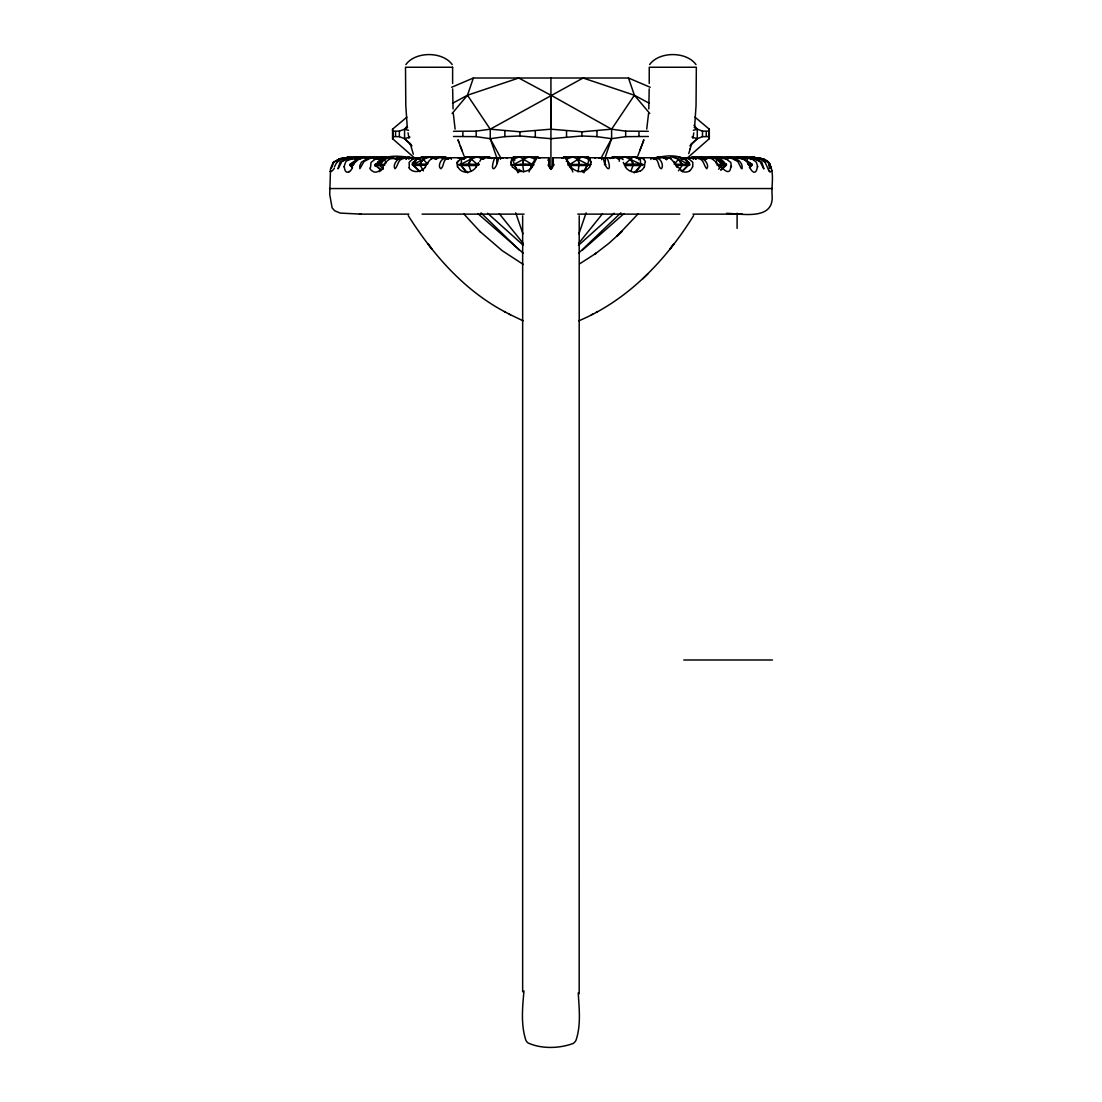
<?xml version="1.0" encoding="UTF-8"?>
<svg xmlns="http://www.w3.org/2000/svg" width="1102" height="1102" viewBox="0 0 1102 1102"><rect width="100%" height="100%" fill="white"/><g stroke="black" fill="none" stroke-linecap="round" stroke-linejoin="round"><path stroke-width="1.5" d="M452.619 67.25L452.633 83.504M548.837 158.605L549.099 166.223L550.339 168.634L552.474 167.339L552.997 161.512L552.984 163.371M553.011 158.798L553.011 161.112L553.011 157.793L566.91 157.834M548.851 161.388L548.851 157.806L535.021 157.765L534.622 158.716M548.851 159.005L548.851 157.738M550.931 169.501L550.931 78.008M553.011 160.41L552.997 161.663M553.011 160.341L553.011 159.005M649.23 83.504L649.243 67.25L696.34 67.25L696.051 105.572L694.591 127.391M726.59 213.306C742.679 213.857 774.224 220.593 772.116 195.247C771.028 183.511 776.703 165.135 763.493 159.129A22.04 22.04 0 0 0 761.578 158.605L759.319 158.192A36.834 36.834 0 0 0 757.294 157.958L753.52 157.765L753.369 158.729M649.202 88.835L648.789 108.933M588.013 158.729L588.013 157.765L589.46 158.509M361.125 214.132L340.256 213.085L334.65 210.771L332.115 207.865L329.705 194.393L330.545 168.758M552.805 165.755L552.997 162.545M489.88 158.054L491.671 158.178M552.956 163.785L552.887 164.983L552.97 163.261M344.017 166.898L345.56 162.228A9.064 8.747 58.5 0 1 347.943 160.148L348.191 160.093M566.772 159.349L566.827 157.765M678.474 170.838L682.152 165.52L678.625 159.294L678.763 156.828L685.086 159.294L689.659 163.192M638.416 158.729L639.05 157.834M591.016 162.683L589.708 166.898M619.131 157.834L618.649 158.729M648.555 113.465L646.736 129.099M510.846 162.228L511.741 159.294M447.357 158.702L447.426 157.738L450.525 158.178M466.008 172.174L461.091 165.52L461.518 159.294L465.099 156.828L489.081 156.828L491.478 158.468L489.081 156.828M534.566 159.143L534.236 162.228M666.71 157.834L665.883 158.729M741.467 168.634L737.803 161.512L732.307 158.605A29.244 25.332 -89.9 0 0 729.152 158.027L728.601 157.958A63.544 55.031 -89.5 0 0 726.411 157.793L718.435 157.765L718.311 158.729M682.854 158.729L682.937 157.765L688.254 158.716M706.41 157.834L705.294 158.729M763.714 168.73L760.008 161.512L753.864 158.605A29.286 28.294 -89.7 0 0 750.338 158.027L749.732 157.958A63.833 61.657 -89 0 0 747.28 157.793L742.514 157.765L742.376 158.729A8.375 8.32 5.8 0 1 742.266 159.349M552.805 165.768C551.909 172.201 547.846 167.077 548.851 161.663M731.439 166.898L730.846 162.683A6.846 6.144 -23.1 0 0 730.557 162.242L726.314 159.143A21.186 17.921 87.4 0 0 725.102 158.66M735.502 157.834L734.331 157.765L734.18 158.729M378.744 158.054L379.556 157.765M331.55 168.083L333.493 162.683M578.123 171.912L579.06 164.157L577.558 156.828M523.739 171.912L522.789 165.52L523.533 159.294L519.745 156.828L512.375 159.294L517.94 172.78M522.789 164.157L531.619 164.157L533.726 164.446L533.726 165.231L510.818 165.135L522.789 164.157L524.304 156.828M692.855 138.177L693.819 132.846M750.572 158.729L750.724 157.765L752.019 157.834M523.987 990.932C522.486 1007.214 520.709 1024.64 525.902 1040.371A9.436 9.436 0 0 0 528.037 1042.96C541.619 1049.09 559.32 1048.581 573.192 1043.456A9.477 9.477 0 0 0 575.96 1040.371C581.14 1025.273 579.142 1008.578 578.233 992.874M530.985 168.716L531.619 164.157L534.911 160.506M330.6 168.482L333.217 162.228L340.27 158.605A29.272 29.272 0 0 1 343.92 158.027L348.328 157.765L348.48 158.729M534.153 162.683L532.321 166.898M456.834 162.228L457.44 166.898M690.114 149.142L691.67 143.453M692.759 166.898L692.814 162.683A6.846 5.634 -44.7 0 0 692.676 162.187L689.246 159.143A21.2 14.367 88.1 0 0 688.268 158.633M688.722 153.577L690.293 148.591M452.082 113.506L467.468 95.227L473.364 78.008L628.484 78.008L650.221 87.265M578.908 233.831L586.112 212.865M604.957 158.041L611.61 138.687L611.61 129.182L634.38 95.227L628.484 78.008M643.857 139.816L642.838 142.681L643.706 140.23M377.27 164.446L377.27 165.231L375.259 165.231L380.879 169.777M553.493 165.231L553.672 164.157L553.783 165.231M414.531 157.985L392.56 138.687L393.304 136.648L392.56 129.182L406.9 117.129M643.086 142.006L637.865 155.781M642.604 143.301L639.711 150.891M334.416 166.898L336.578 162.683M739.401 156.828L751.798 164.157L750.076 164.157L741.164 156.828L751.798 164.157L751.798 165.52L749.332 167.656M687.331 157.985L709.302 138.687L708.545 136.648L709.302 129.182L694.949 117.129M405.867 64.563C415.468 51.257 442.618 51.257 452.219 64.563M649.629 64.563C659.23 51.257 686.381 51.257 695.982 64.563M751.798 164.157L750.076 165.52L749.112 164.446L751.798 165.52L750.82 165.231M478.488 162.586L476.229 166.898M529.029 171.912L531.619 165.52M583.922 172.78L589.487 159.294L587.697 156.828L564.527 156.828L561.965 158.054M715.804 162.944L717.347 159.294L715.57 156.828L692.4 156.828L689.838 158.054M630.895 171.333L633.416 164.157L628.994 156.828M470.953 171.333L468.433 164.157L472.854 156.828M461.518 159.294L468.612 156.828L477.111 164.157L477.111 165.52L461.091 165.52L458.28 164.542L468.433 164.157L470.65 159.294L477.097 156.828L483.558 159.294L485.583 156.828L489.825 158.302M644.408 166.898L645.028 162.283M763.906 168.689L761.757 162.228L754.953 158.605A29.286 28.28 89.9 0 0 751.412 158.027L747.748 157.765A9.174 8.954 87.6 0 1 747.555 159.363M351.8 166.898L354.582 162.228M600.948 158.233L611.61 138.687L625.66 136.648L648.348 136.483M427.714 162.683L425.248 166.898M379.722 161.732L381.154 159.294C392.243 153.812 404.861 157.104 416.225 158.178M419.697 171.664L413.884 165.52L413.884 164.157L416.776 159.294L421.901 156.828L445.056 156.828L448.9 158.674M427.962 162.228L430.799 159.143M382.78 166.898L385.314 162.683M338.259 168.606L341.868 161.512L347.998 158.605A29.258 28.253 89.9 0 1 351.524 158.027L359.348 157.765L359.486 158.729A8.375 8.224 -74.9 0 0 359.707 159.322M548.176 165.52L548.355 164.446M693.613 215.606C665.897 260.21 627.92 300.212 578.77 320.82M582.958 172.174L587.435 165.52L591.03 164.542L568.122 164.446L568.122 165.231L570.244 165.52L587.435 165.52M423.375 170.838L419.71 164.157L423.209 159.294L426.736 156.828M384.681 156.828L348.067 156.828L346.29 159.294L349.238 158.302M419.89 171.223L412.052 164.542L419.71 164.157L423.223 159.294L430.386 156.828L435.689 159.294L439.478 156.828L445.373 158.798M375.286 164.542L379.914 164.157L386.279 156.828M512.375 159.294L514.166 156.828L537.321 156.828L539.884 158.054M635.84 172.174L640.758 165.52L640.331 159.294L636.749 156.828L612.767 156.828L610.384 158.468L612.767 156.828M385.631 162.228L389.474 159.143M670.567 248.198L673.859 243.941L669.754 249.245M742.045 168.634C743.147 163.922 738.946 159.335 734.387 158.605A29.244 25.332 89.9 0 0 731.232 158.027L727.954 157.765A9.174 8.127 88.9 0 1 727.788 159.363M578.757 243.253L602.518 213.76M362.448 156.828L357.131 159.28L360.698 156.828L350.064 164.157C354.582 164.666 358.274 155.823 364.211 156.828L366.25 159.294L372.696 156.828L379.129 159.294L381.154 156.828L385.411 158.302M625.619 166.898L624.738 164.157L633.237 156.828L640.331 159.294M393.304 131.138L399.351 131.138L404.572 129.182L406.762 126.565M638.154 213.802L617.203 236.007L622.065 231.337L608.827 243.377L594.928 254.121L596.292 253.129L579.693 263.791M634.173 172.89L640.758 165.52L643.582 164.542L640.758 164.157L624.751 156.828L618.305 159.294L616.28 156.828L612.023 158.302M718.628 169.212L721.934 165.52L725.846 165.52L726.562 164.542L712.774 156.828M682.166 171.664L687.979 165.52L687.979 164.157L678.639 159.294L674.217 164.157L689.797 164.542M333.851 162.228L338.961 159.143A21.186 21.172 -59 0 1 340.408 158.702L347.709 157.765A9.174 9.174 77.3 0 0 347.929 159.349M336.936 162.228L341.964 159.143A21.186 20.662 83.8 0 1 343.369 158.729L354.114 157.765A9.174 8.857 -89.6 0 0 354.376 159.335M383.234 169.212L379.914 165.52L379.914 164.157L384.502 159.294L389.075 156.828M642.865 278.723L648.004 273.751M578.674 253.116L620.853 212.865M689.88 145.863L697.277 138.687L702.497 136.648L708.545 136.648M412.658 163.192L416.776 159.294L423.085 156.828L423.209 159.294L427.631 164.157L419.71 164.157M681.959 171.223L687.979 165.52L689.797 165.135M380.975 170.08L376.002 165.52L376.002 164.157L381.154 159.294L385.907 157.434M720.887 170.08L725.846 165.52L725.846 164.157L720.694 159.294L715.57 156.828M578.467 245.36L614.241 213.251M690.885 144.431L697.277 138.687L697.277 129.182L693.998 125.256M582.641 249.961L623.994 213.623M720.97 169.777L725.846 165.52M377.724 162.214L381.154 159.294M412.189 163.192L416.776 159.294M694.907 158.468L697.249 156.828M534.966 157.806L535.062 158.729M462.716 158.468L465.099 156.828M570.864 168.716L570.244 164.157L582.104 156.828L589.487 159.294M376.002 164.157L384.488 159.294L391.871 156.828L395.673 159.294L400.976 156.828L406.693 158.798M453.514 131.303L476.188 131.138L490.238 129.182L583.096 78.008L634.38 95.227L649.353 103.312M412.286 159.294L409.241 162.228A6.846 5.496 53.1 0 0 409.131 162.724L409.324 167.476M411.969 145.863L404.572 138.687L404.572 129.182L407.575 127.57M452.495 103.312L467.468 95.227L518.767 78.008L550.862 95.227L550.931 129.182L581.911 131.785L611.61 129.182L625.66 131.138L648.348 131.303M656.158 158.674L659.588 156.828M514.427 164.157L523.533 159.294M591.361 314.8L592.614 314.153M596.32 312.183L597.546 311.535M413.884 164.157L423.209 159.294M461.091 164.157L470.637 159.294M359.197 158.054L356.552 156.828L349.403 159.294L349.265 156.828L342.942 159.294L348.067 156.828M511.603 158.054L514.166 156.828M652.949 158.674C664.038 155.616 680.664 152.875 689.191 163.192M742.652 158.054L745.296 156.828L752.459 159.294L752.583 156.828L758.906 159.294L753.782 156.828L717.182 156.828M464.19 158.054L466.862 156.828M611.858 158.054L614.517 156.828M716.272 158.054L718.931 156.828M375.121 159.294L371.264 162.228A6.846 6.157 35.2 0 0 371.002 162.683L370.52 167.476M376.002 165.52L384.694 165.231L384.694 164.446L379.914 164.157M342.956 159.28L348.659 156.828M511.907 158.054L514.758 156.828M562.268 158.054L565.119 156.828M451.627 87.265L473.378 78.008M610.177 158.178L611.968 158.054M695.155 158.798L700.872 156.828L706.175 159.294L709.977 156.828L717.347 159.294L721.934 164.157L721.934 165.52L717.154 165.231L717.154 164.446L725.846 164.157M562.557 158.054L565.725 156.828L565.849 159.294L572.999 156.828L587.435 164.157M653.252 158.674L657.99 156.828M690.444 158.054L693.613 156.828M725.295 158.302L729.166 156.828L735.613 159.294L737.637 156.828L744.732 159.294M716.438 158.302L720.694 156.828M656.475 158.798L662.371 156.828L666.159 159.294L671.476 156.828L678.625 159.294L682.152 164.157M393.304 136.648L399.351 136.648L404.572 138.687L409.889 137.061M350.491 165.135C349.885 163.248 349.637 166.044 351.786 165.52L351.786 164.157L352.736 164.446L352.736 165.231L350.064 165.52L352.516 167.656M693.296 130.353L697.277 129.182L702.497 131.138L708.545 131.138M377.173 158.605L376.76 158.716A20.428 17.177 -84.6 0 0 375.148 159.418M513.573 157.834L513.849 158.729M413.884 165.52L425.524 165.231L425.524 164.446M651.337 158.178L654.436 157.738L654.492 158.702M687.979 165.52L676.325 165.231L676.325 164.446M624.738 164.157L640.758 164.157M496.162 157.793L496.327 157.765A63.627 16.434 -89.7 0 0 495.501 157.972L495.349 158.013A29.258 7.562 -89.9 0 0 494.399 158.605C489.081 173.179 496.327 170.906 498.421 158.605A29.258 7.562 90 0 1 499.371 158.027L500.349 157.765A9.174 2.011 89.5 0 0 500.46 159.294M482.717 157.834L514.083 157.738M640.758 165.52L624.738 165.52L623.291 162.393M686.229 158.068L689.88 158.054M453.514 136.483L476.188 136.648L490.238 138.687L504.868 136.648L519.937 135.959L550.931 138.687L581.911 135.959L596.981 136.648L611.61 138.687M467.468 95.227L490.238 129.182L519.937 131.785L550.931 129.182M468.433 164.157L479.329 164.446M462.812 157.834L463.432 158.729M639.67 157.806L640.427 157.738M643.279 157.806L644.036 157.738M447.522 157.765L447.205 157.793A63.503 31.738 -89.7 0 0 445.938 157.972L445.621 158.027A29.231 14.615 -89.9 0 0 443.803 158.605C440.552 159.721 437.549 166.498 440.745 168.758C444.285 166.746 442.467 159.831 447.412 158.605A29.231 14.615 90 0 1 449.23 158.027L451.131 157.765A9.174 4.27 89.4 0 0 451.283 159.322M747.969 164.542L749.112 164.446M465.485 157.738L435.869 157.765L431.571 158.716A21.186 11.309 88.4 0 0 430.827 159.267M418.044 157.834L418.994 158.729M382.325 157.834L383.427 157.765L383.537 158.729M421.391 157.806L406.018 158.013A29.286 20.718 90 0 0 403.428 158.605C397.739 158.964 397.96 166.609 394.984 168.758C392.615 166.168 396.128 158.977 400.494 158.605A29.299 20.718 -89.9 0 1 403.084 158.027A59.301 41.931 -89.6 0 1 405.316 157.806L390.535 158.716A21.2 15.566 88 0 0 389.488 159.211M681.174 157.751L693.585 157.793A59.315 41.945 -89.6 0 1 695.83 158.013A29.286 20.704 -89.9 0 1 698.406 158.592C704.095 159.211 703.71 165.92 706.768 168.758C709.55 165.479 705.294 159.198 701.354 158.605A29.286 20.704 90 0 0 698.764 158.027L696.092 157.765A9.174 6.736 89.2 0 1 695.982 159.363M366.346 157.834L373.909 157.765A9.174 7.948 -89.8 0 0 374.225 159.308M358.095 157.834L359.348 157.765M373.909 157.765L373.358 157.793A63.709 55.155 -89.5 0 0 371.167 157.958L370.616 158.013A29.272 25.346 -89.9 0 0 367.448 158.605L361.36 162.228L359.789 165.782L359.872 168.689L364.046 161.512L369.542 158.605A29.272 25.346 89.9 0 1 372.696 158.027L383.427 157.765M354.114 157.765L353.494 157.793A63.599 61.423 -89 0 0 351.042 157.958L350.436 158.013A29.258 28.253 -89.7 0 0 346.923 158.605L340.105 162.228L337.942 168.634M374.914 165.231L377.104 164.542M452.591 67.25L405.508 67.25L405.798 105.572L407.272 127.391M587.917 157.738L618.718 157.765M636.377 157.738L665.98 157.765M696.092 157.765L705.418 157.765M727.954 157.765L734.331 157.765M747.748 157.765L750.531 157.765M329.567 188.552L772.282 188.552M359.445 214.132L408.897 214.132M422.066 214.132L524.097 214.132M577.751 214.132L679.796 214.132M692.951 214.132L742.417 214.132M683.763 659.988L772.433 659.988M751.881 157.696L754.25 157.779A9.174 9.174 0 0 1 753.933 159.363M754.457 157.779C755.655 157.71 765.67 158.233 768.645 162.228A8.692 8.678 0 0 1 769.843 163.854M742.514 157.765L743.754 157.834M754.829 157.834L761.441 158.716A21.186 21.172 59.1 0 1 762.901 159.115L767.998 162.228M718.435 157.765L725.088 158.716M604.791 164.446L605.935 164.542M352.736 164.446L353.88 164.542M461.421 157.738L462.179 157.806M457.812 157.738L458.57 157.806M753.3 157.917L755.022 158.082M654.326 157.765L656.227 158.013A29.272 14.643 90 0 1 658.059 158.592C661.847 159.611 663.776 167.173 661.255 168.758C657.88 167.697 659.354 159.68 654.45 158.605A29.272 14.643 -89.9 0 0 652.632 158.027L652.315 157.958A63.723 31.889 -89.7 0 0 651.048 157.793L650.731 157.765M601.513 157.765L601.678 157.793A63.585 16.475 -89.7 0 1 602.326 157.944L602.491 158.013A29.258 7.576 -89.9 0 1 603.441 158.592C605.521 170.893 612.781 173.193 607.45 158.605A29.258 7.576 90 0 0 606.513 158.027L605.535 157.765A9.174 2.727 89.5 0 1 604.475 164.625M757.763 158.55L758.493 158.716A20.428 19.932 -76.5 0 1 760.38 159.28L764.926 162.228M749.14 158.495L749.594 158.605A18.39 17.66 -82 0 1 753.74 159.942M404.572 129.182L408.567 130.353M691.96 137.061L697.277 138.687M760.366 159.294L759.898 159.143A21.2 20.662 -83.8 0 0 758.493 158.729M715.956 157.434L720.694 159.294L724.124 162.214M408.25 156.828L411.404 158.054M539.291 158.054L536.137 156.828L536.013 159.294L528.85 156.828L523.56 159.294L531.619 164.157M445.442 157.434L448.61 158.674M753.189 156.828L758.906 159.28M587.09 156.828L589.956 158.054M536.729 156.828L539.581 158.054M523.092 320.82L509.234 314.153M634.986 156.828L637.659 158.054A41.573 20.786 -90 0 1 639.67 157.834M487.332 156.828L489.991 158.054M382.917 156.828L385.576 158.054M587.697 156.828L590.259 158.054M712.718 159.294L716.217 162.228M408.236 215.606C432.81 254.493 464.286 290.556 505.529 312.183M504.303 311.535L510.488 314.8M550.931 95.185L611.61 129.182M694.274 127.57L697.277 129.182M442.274 156.828L445.704 158.674M523.354 264.48L502.237 250.691L479.783 231.337M636.749 156.828L639.132 158.468M675.113 156.828L678.625 159.28M404.613 156.828L406.955 158.468M671.311 159.294L673.901 162.228M477.855 213.623L523.174 253.116M404.572 138.687L410.963 144.431M487.607 213.251L523.381 245.36M480.995 212.865L519.207 249.961M480.307 231.833L463.694 213.802M717.347 159.294L721.934 164.157M566.938 160.506L570.244 164.157M461.091 165.52L467.675 172.89M376.925 156.828L379.129 159.294M634.38 95.227L649.781 113.506M747.266 162.228L750.049 166.898M499.344 213.76L523.092 243.253M432.094 249.245L428.003 243.941L431.295 248.198M569.954 167.476L567.709 162.683M677.027 167.476L674.162 162.683M765.284 162.683L768.962 170.906M514.427 165.52L518.89 172.174M589.997 159.143L591.003 162.228M512.526 167.476L510.832 162.683M719.441 167.476L716.534 162.683M685.086 159.294L687.979 164.157M720.694 159.294L722.127 161.732M490.238 129.182L490.238 138.687L500.9 158.233M631.198 159.294L633.416 164.157M384.502 159.294L386.044 162.944M570.244 165.52L572.82 171.912M463.983 155.781L458.156 140.23M460.223 145.905L462.137 150.891M458.005 139.816L459.011 142.681M770.987 167.339L769.761 163.895A8.692 8.444 53.3 0 0 768.521 162.311M490.238 138.687L496.892 158.041M515.736 212.865L522.94 233.831M410.178 143.453L413.333 154.197M771.042 167.545L771.221 168.331M770.215 167.476L768.356 162.683A6.846 5.923 36.4 0 0 767.887 162.311M408.029 132.846L409.007 138.177M351.276 158.729L351.125 157.765M367.669 158.729L367.517 157.765M455.112 129.099L453.308 113.465M567.613 162.228L567.296 159.294M578.302 159.294L579.06 164.157M396.555 158.729L396.431 157.765M435.979 158.729L435.869 157.765M483.268 159.349L483.144 157.765M548.906 164.074L548.961 164.983L548.865 163.068M453.06 108.933L452.647 88.835M757.832 166.898L756.316 162.256A9.064 8.596 -14.6 0 0 753.796 160.369M548.851 161.539L548.851 160.672M553.011 158.605L553.011 157.765L553.011 159.032M737.1 213.196L737.1 228.362M726.314 164.446L726.314 165.231M725.171 164.446L725.171 165.231M723.201 164.446L723.201 165.231M720.488 164.446L720.488 165.231M709.302 129.182L709.302 138.687M706.272 131.785L706.272 135.959M702.497 131.138L702.497 136.648M688.984 164.446L688.984 165.231M686.766 164.446L686.766 165.231M683.846 164.446L683.846 165.231M680.306 164.446L680.306 165.231M642.259 164.446L642.259 165.231M639.119 164.446L639.119 165.231M638.981 131.785L638.981 135.959M635.427 164.446L635.427 165.231M631.308 164.446L631.308 165.231M626.955 164.446L626.955 165.231M625.66 131.138L625.66 136.648M596.981 131.138L596.981 136.648M589.294 164.446L589.294 165.231M585.451 164.446L585.451 165.231M581.911 131.785L581.911 135.959M581.264 164.446L581.264 165.231M579.211 215.813L579.184 993.784M576.842 164.446L576.842 165.231M572.406 164.446L572.406 165.231M566.538 131.138L566.538 136.648M535.31 131.138L535.31 136.648M529.442 164.446L529.442 165.231M525.02 164.446L525.02 165.231M522.651 215.813L522.651 991.8M520.599 164.446L520.599 165.231M519.937 131.785L519.937 135.959M516.397 164.446L516.397 165.231M512.554 164.446L512.554 165.231M504.868 131.138L504.868 136.648M476.188 131.138L476.188 136.648M474.893 164.446L474.893 165.231M470.54 164.446L470.54 165.231M466.422 164.446L466.422 165.231M462.868 131.785L462.868 135.959M462.73 164.446L462.73 165.231M459.603 164.446L459.603 165.231M421.543 164.446L421.543 165.231M418.002 164.446L418.002 165.231M415.082 164.446L415.082 165.231M412.864 164.446L412.864 165.231M399.351 131.138L399.351 136.648M395.577 131.785L395.577 135.959M392.56 129.182L392.56 138.687M381.361 164.446L381.361 165.231M378.647 164.446L378.647 165.231M376.691 164.446L376.691 165.231M375.837 164.446L375.837 165.231M375.548 164.446L375.548 165.231M375.438 164.157L375.438 165.52M375.259 164.446L375.259 165.231M351.028 164.446L351.042 165.231M420.317 157.738A9.202 6.24 -89.3 0 1 420.124 159.308M447.88 159.225A9.174 4.587 -89.9 0 1 447.77 157.738M408.897 159.335A9.174 6.226 89.3 0 1 408.704 157.765M406.115 159.28A9.174 6.488 -89.9 0 1 405.935 157.751M376.209 159.349A9.174 7.755 89 0 1 375.975 157.765M355.34 159.046A9.174 8.761 88.3 0 1 355.147 157.779M347.722 158.412A9.174 9.174 0 0 1 347.653 157.779M754.195 157.779A9.174 9.174 -77.3 0 1 754.112 158.412M681.463 159.418A9.202 6.516 89.9 0 1 681.27 157.765M726.08 157.793A9.174 7.948 -89.8 0 1 725.832 159.404M693.406 157.806A9.174 6.488 -89.9 0 1 693.213 159.432M654.409 157.779A9.174 4.904 89.4 0 1 654.285 159.377M651.034 157.82A9.174 4.587 -89.9 0 1 650.883 159.501M601.83 157.875A9.174 2.383 -89.9 0 1 601.733 159.68M497.222 163.248A9.174 2.369 -89.9 0 1 496.616 157.696M502.044 157.834A41.587 10.744 -90 0 1 503.077 158.165M506.066 157.834A41.587 10.744 89.9 0 1 507.085 158.165M548.025 160.382A8.499 1.584 81.8 0 1 548.493 159.322M594.763 158.137A41.6 10.772 -90 0 1 595.796 157.834M598.785 158.137A41.6 10.772 89.9 0 1 599.805 157.834M641.281 158.137A41.559 20.786 89.8 0 1 643.279 157.834M761.578 158.605A20.511 20.511 0 0 1 764.444 159.459M344.554 157.958A63.613 63.613 0 0 1 347.089 157.793M458.57 157.834A41.6 20.8 -90 0 1 460.567 158.151M462.179 157.834A41.6 20.8 89.8 0 1 464.176 158.151M476.284 166.939A11.97 10.855 -64.4 0 1 457.716 166.733M478.475 165.355A9.064 0.73 -71.9 0 1 478.943 164.06M479.797 161.471A18.39 5.083 -87.7 0 1 480.899 159.514M481.078 159.032A39.975 12.728 82.7 0 1 482.731 157.958M460.195 159.239A39.934 17.177 -78.4 0 1 462.757 158.275M458.308 161.484A18.39 8.169 -83.5 0 1 460.099 159.583M457.385 162.848A9.064 4.752 80.7 0 1 458.212 160.796M412.327 159.501A20.428 13.72 -86 0 1 413.622 158.881M425.524 167.16A12.026 9.946 -48.9 0 1 408.883 167.821M427.714 163.303A6.846 1.185 -65.7 0 1 427.92 162.917M414.242 158.977A39.947 25.718 -76.2 0 1 418.016 158.165M369.749 168.138A11.53 7.934 -59.4 0 0 372.421 171.058A12.604 7.604 -75.7 0 0 379.226 170.782M383.248 167.587A11.433 6.64 -74.7 0 1 379.267 171.623M385.452 162.972A6.846 2.741 -63.8 0 1 385.741 162.545M377.587 158.84A40.016 32.605 -71.6 0 1 382.311 158.123M349.182 171.361A12.081 4.573 -78.7 0 1 344.292 166.567M352.144 168.234A11.419 4.119 -76.9 0 1 349.058 171.995M354.954 162.669A9.064 6.598 -63.2 0 1 357.089 160.727M357.2 160.272A18.39 16.089 -85.4 0 1 360.905 158.729M361.277 158.412A39.989 35.595 74.8 0 1 366.332 157.724M352.736 158.757A39.989 37.165 -60.5 0 1 358.095 158.096M348.301 160.327A18.39 17.357 -72.2 0 1 352.296 158.812M338.493 159.322A20.428 20.387 -43.1 0 1 340.422 158.743M333.383 162.6A6.846 6.199 -32.6 0 1 333.741 162.146M334.333 168.386A12.026 3.416 -67.3 0 1 329.911 171.375M336.73 162.793A6.846 5.179 -51.7 0 1 337.088 162.366M341.386 158.688A39.92 39.162 -21 0 1 347.02 158.082M341.482 159.28A20.428 19.932 76.5 0 1 343.369 158.716M333.617 162.752A6.846 5.923 -36.4 0 1 333.975 162.311M346.441 158.316A39.934 38.556 45.8 0 1 347.709 158.192M761.441 158.743A20.428 20.387 43.1 0 1 763.369 159.322M768.108 162.146A6.846 6.199 32.6 0 1 768.48 162.6M771.855 170.424A11.53 3.265 67.3 0 1 771.414 171.375M754.829 158.082A39.975 39.204 21 0 1 760.463 158.688M765.063 162.09A6.846 5.579 51.9 0 1 765.449 162.559M770.505 171.347A12.604 1.515 78.5 0 1 768.852 170.011M768.989 165.066A11.433 1.639 77.5 0 1 769.403 168.358M752.005 158.068A40.03 38.639 -45.7 0 1 757.529 158.633M757.322 166.306A11.97 4.546 78.7 0 1 749.828 167.532M743.754 157.682A40.044 37.661 69.4 0 1 749.181 158.233M735.489 158.054A39.975 35.347 -67.1 0 1 740.544 158.564M740.971 158.55A18.39 16.365 -77.2 0 1 744.842 159.804M745.048 159.776A9.064 7.618 75.4 0 1 747.638 161.76M711.327 158.633A20.428 15.097 -85.6 0 1 712.76 159.17M716.328 161.911A6.846 3.265 65.9 0 1 716.686 162.393M730.667 166.237A12.026 5.111 65.9 0 1 727.637 171.568A12.026 5.111 65.9 0 1 720.763 165.383M706.382 158.054A39.947 29.685 -74.2 0 1 710.625 158.481M670.319 158.564A20.428 11.02 -86.5 0 1 671.366 159.074M673.873 161.581A6.846 1.736 68.3 0 1 674.162 162.077M681.064 169.832A11.53 7.204 61.7 0 1 677.854 166.554M689.632 170.92A12.604 9.739 71.9 0 1 680.884 170.782M692.469 166.719A11.433 8.981 69.8 0 1 689.577 170.81M666.682 158.054A40.03 22.026 -77.4 0 1 669.823 158.371M640.345 170.672A12.081 10.965 64.4 0 1 625.399 167.077M644.312 166.843A11.419 10.373 59.6 0 1 640.51 170.962M644.078 159.969A9.064 5.551 -66.9 0 1 645.483 161.691M641.86 158.357A18.39 8.885 -87.5 0 1 643.995 159.391M639.022 157.682A40.003 17.591 82.3 0 1 641.598 157.958M619.09 158.123A39.975 12.838 -78.9 0 1 620.949 158.165M621.032 158.385A18.39 5.799 -83.9 0 1 622.492 158.605M622.148 159.032A9.064 2.025 81.9 0 1 623.098 159.611M567.227 159.019A20.428 0.978 -87.1 0 1 567.323 158.578M568.109 163.124A6.846 1.57 68.4 0 1 568.026 162.71M589.584 166.829A12.026 10.648 37.5 0 1 570.822 166.815M591.223 162.035A6.846 3.513 -61.9 0 1 591.264 162.49M589.68 158.426A21.186 4.67 88.6 0 1 590.011 158.757M566.345 161.484A39.92 2.796 -79.5 0 1 566.993 159.79M511.783 160.134A20.428 4.353 -87 0 1 512.196 159.391M511.094 162.876A6.846 3.127 66.3 0 1 511.094 162.435M532.362 166.925A12.026 11.158 6.9 0 1 513.022 167.132M534.594 161.801A6.846 2.039 -64.9 0 1 534.525 162.256M534.718 161.98A21.186 0.854 88.6 0 1 534.745 161.278M512.182 160.382A39.947 7.48 -79.3 0 1 513.422 158.922M464.162 159.404A8.375 4.711 -86.5 0 1 464.121 158.578M419.6 159.501A8.375 6.336 -85.6 0 1 419.518 158.633M446.723 158.578A8.485 5.551 86.5 0 1 446.682 159.143M383.992 159.57A8.375 7.535 -83.4 0 1 383.868 158.674M348.494 159.377A8.375 8.348 55.6 0 1 348.384 158.743M750.875 158.771A8.375 7.893 -81.3 0 1 750.751 159.432M734.676 158.826A8.375 6.915 -84.9 0 1 734.552 159.487M705.941 158.895A8.375 5.469 -86.2 0 1 705.817 159.597M666.627 159.046A8.375 3.637 -86.8 0 1 666.503 159.831M619.365 160.052A8.375 1.557 -87.1 0 1 619.214 161.264M514.717 160.63A8.375 2.769 -86.9 0 1 514.634 158.468M521.218 170.865A8.485 5.124 1.5 0 1 518.904 169.281M535.765 159.28A8.375 2.052 83.1 0 1 535.806 160.203M582.738 170.369A8.499 5.675 6.8 0 1 581.553 171.265M588.62 158.922A8.375 4.077 82.3 0 1 588.509 161.044M638.912 158.84A8.375 5.813 80.7 0 1 638.829 159.845M654.106 159.459A8.485 6.557 -79.7 0 1 654.051 158.784M683.212 158.784A8.375 7.149 77 0 1 683.088 159.762M718.504 158.757A8.375 8.017 66.4 0 1 718.173 160.313M753.203 158.702A8.375 8.058 -64.5 0 1 753.079 159.308M351.731 159.267A8.375 7.246 76.5 0 1 351.607 158.674M375.19 166.347A5.744 4.146 -36.4 0 1 375.768 166.14M375.823 165.589A12.218 10.001 -42.6 0 1 375.383 165.589M368.247 159.211A8.375 5.951 80.4 0 1 368.123 158.647M397.216 159.129A8.375 4.243 82.2 0 1 397.119 158.592M436.667 158.936A8.375 2.245 83 0 1 436.599 158.468"/></g></svg>
